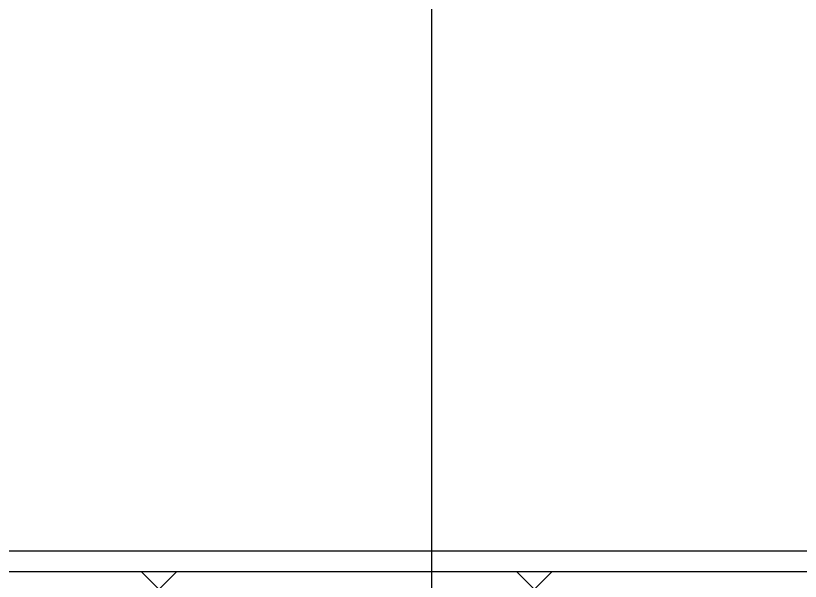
# Model space of a CAD drawing. Header units: millimetres. Extents: x 3586 to 4081, y -4200 to -3856.
# Drawn here: x 3679.31 to 3688.69, y -3993.87 to -3987.11 of the extents above; entities that cross this region are included whole.
import ezdxf

# ---------------------------------------------------------------- set-up
doc = ezdxf.new("R2010")
doc.units = ezdxf.units.MM
doc.linetypes.add('CENTER2', pattern=[28.575, 19.05, -3.175, 3.175, -3.175])
for name, color, linetype in [('Baseline.drawing', 10, 'Continuous'), ('CG', 6, 'Continuous'), ('FPC', 30, 'Continuous'), ('LCD', 3, 'Continuous'), ('中心线', 1, 'Continuous')]:
    doc.layers.add(name, color=color, linetype=linetype)

# ---------------------------------------------------------------- blocks, each defined once
blk = doc.blocks.new('daf')
at = {"layer": 'Baseline.drawing', "color": 4}
blk.add_lwpolyline([(3621.524, -4153.0097), (3664.724, -4153.0097), (3664.724, -4095.4097), (3621.524, -4095.4097), (3621.524, -4153.0097)], close=True, dxfattribs=at)
at = {"layer": '中心线', "color": 1, "linetype": 'CENTER2', "ltscale": 0.1}
blk.add_line((3643.124, -4095.4097), (3643.124, -4153.0097), dxfattribs=at)

msp = doc.modelspace()

# ---------------------------------------------------------------- hatches: boundary and pattern name
at = {"layer": 'CG', "true_color": 0x000000}
h = msp.add_hatch(dxfattribs=at)
h.set_pattern_fill('ANSI37,_O', color=18)
h.set_pattern_definition([(45, (-717.0598, 0), (-2.245064, 2.245064), []), (135, (-717.0598, 0), (-2.245064, -2.245064), [])])
h.paths.add_polyline_path([(3662.4337, -3935.6577), (3706.1337, -3935.6577), (3706.1337, -3993.7577), (3662.4337, -3993.7577)], flags=16)
edge = h.paths.add_edge_path()
edge.add_line((3656.9337, -3925.7677), (3711.6337, -3925.7677))
edge.add_arc((3711.6337, -3928.7677), 3, 0, 90, ccw=False)
edge.add_line((3714.6337, -3928.7677), (3714.6337, -4000.6477))
edge.add_arc((3711.6337, -4000.6477), 3, -90, 0, ccw=False)
edge.add_line((3711.6337, -4003.6477), (3656.9337, -4003.6477))
edge.add_arc((3656.9337, -4000.6477), 3, 180, 270, ccw=False)
edge.add_line((3653.9337, -4000.6477), (3653.9337, -3928.7677))
edge.add_arc((3656.9337, -3928.7677), 3, 90, 180, ccw=False)

# ---------------------------------------------------------------- linework, layer by layer
at = {"layer": 'CG'}
msp.add_lwpolyline([(3662.4337, -3935.6577), (3706.1337, -3935.6577), (3706.1337, -3993.7577), (3662.4337, -3993.7577)], close=True, dxfattribs=at)
at = {"layer": 'LCD', "color": 4, "linetype": 'CENTER2', "ltscale": 0.1}
msp.add_lwpolyline([(3662.6837, -3993.5077), (3705.8837, -3993.5077), (3705.8837, -3935.9077), (3662.6837, -3935.9077)], close=True, dxfattribs=at)
at = {"layer": '中心线', "color": 1, "linetype": 'CENTER2', "ltscale": 0.1}
msp.add_line((3684.2837, -3932.0658), (3684.2837, -4007.1442), dxfattribs=at)

# ---------------------------------------------------------------- block references
at = {"layer": 'FPC'}
msp.add_blockref('daf', (41.1597, 159.502), dxfattribs=at)

doc.saveas('drawing.dxf')
